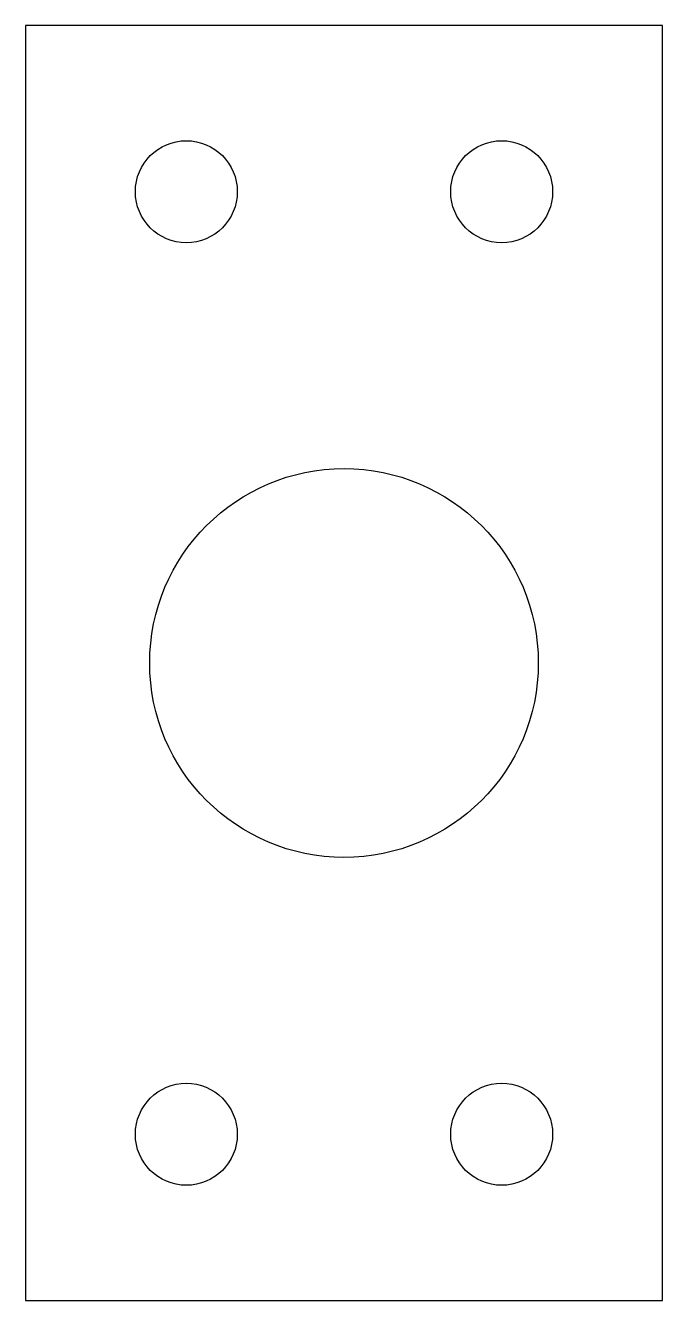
# Model space of a CAD drawing. Header units: millimetres. Extents: x -10 to 10, y -20 to 20.
import ezdxf

# ---------------------------------------------------------------- set-up
doc = ezdxf.new("R2010")
doc.units = ezdxf.units.MM

msp = doc.modelspace()

# ---------------------------------------------------------------- linework, layer by layer
at = {"color": 7, "linetype": 'Continuous', "lineweight": 25}
for p, q in [((-10, 20), (-10, -20)), ((10, 20), (-10, 20)), ((10, -20), (10, 20)), ((-10, -20), (10, -20))]:
    msp.add_line(p, q, dxfattribs=at)
for centre, radius in [((-4.95, 14.785), 1.6), ((4.95, 14.785), 1.6), ((0, 0), 6.1), ((-4.95, -14.785), 1.6), ((4.95, -14.785), 1.6)]:
    msp.add_circle(centre, radius, dxfattribs=at)

doc.saveas('drawing.dxf')
